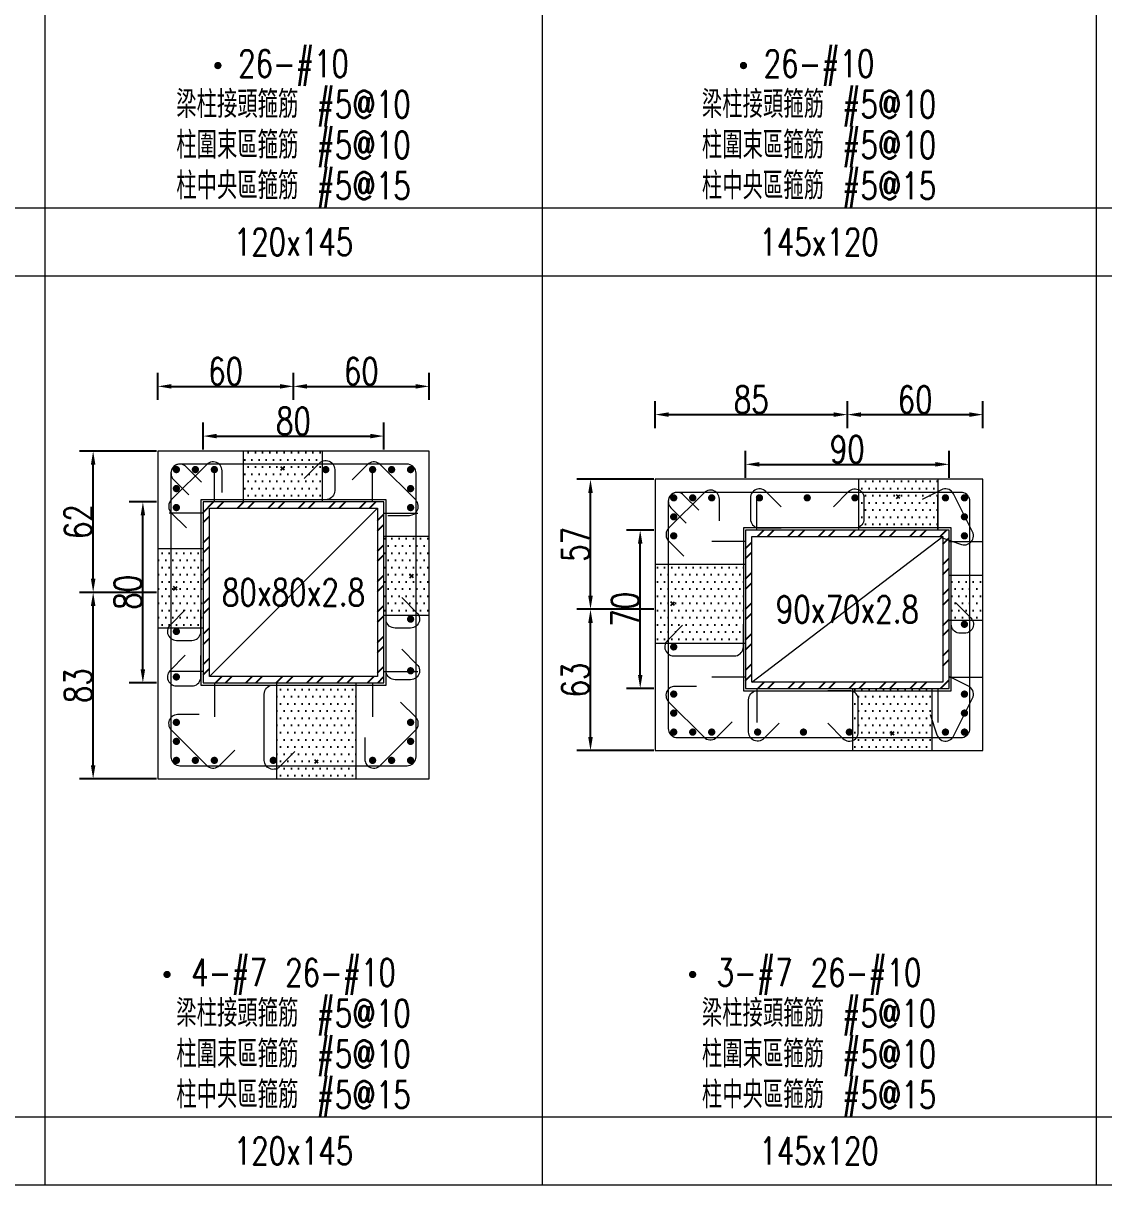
# Model space of a CAD drawing. Header units: millimetres. Extents: x 0 to 3905, y 0 to 8880.
# Drawn here: x 2440 to 2918, y 0 to 514 of the extents above; entities that cross this region are included whole.
import ezdxf
from ezdxf.enums import TextEntityAlignment as Align

# ---------------------------------------------------------------- set-up
doc = ezdxf.new("R2010")
doc.units = ezdxf.units.MM
doc.layers.get('DEFPOINTS').update_dxf_attribs({"color": 3})
for name, color, linetype in [('Hatch線', 6, 'Continuous'), ('TC-鋼粱', 132, 'Continuous'), ('主筋斷面', 2, 'Continuous'), ('文字-主筋根數', 7, 'Continuous'), ('文字-剪力筋 中央區', 7, 'Continuous'), ('文字-剪力筋-BC', 7, 'Continuous'), ('文字-剪力筋-圍束區', 7, 'Continuous'), ('文字-斷面尺寸', 7, 'Continuous'), ('文字-輔助字', 7, 'Continuous'), ('柱斷面線', 4, 'Continuous'), ('標註字', 4, 'Continuous'), ('箍筋線', 1, 'Continuous'), ('網格線', 7, 'Continuous'), ('鋼柱', 11, 'Continuous')]:
    doc.layers.add(name, color=color, linetype=linetype)
doc.styles.add('note', font='txt.shx', dxfattribs={"width": 0.75, "height": 12})
doc.styles.add('txt', font='txt.shx', dxfattribs={"height": 0.2, "bigfont": 'chineset.shx'})
doc.dimstyles.new('RCAD_DIM', dxfattribs={"dimtxt": 12, "dimasz": 6, "dimexe": 6, "dimexo": 0.625, "dimtad": 1, "dimdec": 0, "dimdsep": 46, "dimtxsty": 'note', "dimcen": 2.5, "dimclrd": 256, "dimclre": 256, "dimclrt": 256, "dimadec": 0, "dimazin": 0, "dimtfac": 1, "dimtmove": 0, "dimatfit": 3, "dimfxl": 0, "dimtolj": 1, "dimarcsym": 0})

# ---------------------------------------------------------------- blocks, each defined once
blk = doc.blocks.new('*D1338')
at = {"layer": 'DEFPOINTS', "color": 0}
for p in [(2600, 331.12), (2520, 324.5), (2600, 324.5)]:
    blk.add_point(p, dxfattribs=at)
at = {"layer": '標註字', "lineweight": -2}
for p, q in [((2520, 325.12), (2520, 337.12)), ((2600, 325.12), (2600, 337.12)), ((2526, 331.12), (2594, 331.12))]:
    blk.add_line(p, q, dxfattribs=at)
at = {"layer": '標註字'}
for points in [[(2526, 332.12), (2526, 330.12), (2520, 331.12)], [(2594, 330.12), (2594, 332.12), (2600, 331.12)]]:
    blk.add_solid(points, dxfattribs=at)
at = {"layer": '標註字', "insert": (2560, 337.75), "char_height": 12, "attachment_point": 5, "style": 'note'}
blk.add_mtext('\\A1;80', dxfattribs=at)
blk = doc.blocks.new('*D1339')
at = {"layer": 'DEFPOINTS', "color": 0}
for p in [(2493.38, 302), (2500, 302), (2500, 222)]:
    blk.add_point(p, dxfattribs=at)
at = {"layer": '標註字', "lineweight": -2}
for p, q in [((2499.38, 302), (2487.38, 302)), ((2493.38, 228), (2493.38, 296)), ((2499.38, 222), (2487.38, 222))]:
    blk.add_line(p, q, dxfattribs=at)
at = {"layer": '標註字'}
for points in [[(2494.38, 296), (2492.38, 296), (2493.38, 302)], [(2492.38, 228), (2494.38, 228), (2493.38, 222)]]:
    blk.add_solid(points, dxfattribs=at)
at = {"layer": '標註字', "insert": (2486.75, 262), "char_height": 12, "attachment_point": 5, "rotation": 90, "style": 'note'}
blk.add_mtext('\\A1;80', dxfattribs=at)
blk = doc.blocks.new('*D1340')
at = {"layer": 'DEFPOINTS', "color": 0}
for p in [(2560, 353.12), (2500, 346.5), (2560, 346.5)]:
    blk.add_point(p, dxfattribs=at)
at = {"layer": '標註字', "lineweight": -2}
for p, q in [((2500, 347.12), (2500, 359.12)), ((2560, 347.12), (2560, 359.12)), ((2506, 353.12), (2554, 353.12))]:
    blk.add_line(p, q, dxfattribs=at)
at = {"layer": '標註字'}
for points in [[(2506, 354.12), (2506, 352.12), (2500, 353.12)], [(2554, 352.12), (2554, 354.12), (2560, 353.12)]]:
    blk.add_solid(points, dxfattribs=at)
at = {"layer": '標註字', "insert": (2530, 359.75), "char_height": 12, "attachment_point": 5, "style": 'note'}
blk.add_mtext('\\A1;60', dxfattribs=at)
blk = doc.blocks.new('*D1341')
at = {"layer": 'DEFPOINTS', "color": 0}
for p in [(2620, 353.12), (2560, 346.5), (2620, 346.5)]:
    blk.add_point(p, dxfattribs=at)
at = {"layer": '標註字', "lineweight": -2}
for p, q in [((2560, 347.12), (2560, 359.12)), ((2620, 347.12), (2620, 359.12)), ((2566, 353.12), (2614, 353.12))]:
    blk.add_line(p, q, dxfattribs=at)
at = {"layer": '標註字'}
for points in [[(2566, 354.12), (2566, 352.12), (2560, 353.12)], [(2614, 352.12), (2614, 354.12), (2620, 353.12)]]:
    blk.add_solid(points, dxfattribs=at)
at = {"layer": '標註字', "insert": (2590, 359.75), "char_height": 12, "attachment_point": 5, "style": 'note'}
blk.add_mtext('\\A1;60', dxfattribs=at)
blk = doc.blocks.new('*D1342')
at = {"layer": 'DEFPOINTS', "color": 0}
for p in [(2471.38, 262), (2500, 262), (2500, 179.5)]:
    blk.add_point(p, dxfattribs=at)
at = {"layer": '標註字', "lineweight": -2}
for p, q in [((2499.38, 262), (2465.38, 262)), ((2471.38, 185.5), (2471.38, 256)), ((2499.38, 179.5), (2465.38, 179.5))]:
    blk.add_line(p, q, dxfattribs=at)
at = {"layer": '標註字'}
for points in [[(2472.38, 256), (2470.38, 256), (2471.38, 262)], [(2470.38, 185.5), (2472.38, 185.5), (2471.38, 179.5)]]:
    blk.add_solid(points, dxfattribs=at)
at = {"layer": '標註字', "insert": (2464.75, 220.75), "char_height": 12, "attachment_point": 5, "rotation": 90, "style": 'note'}
blk.add_mtext('\\A1;83', dxfattribs=at)
blk = doc.blocks.new('*D1343')
at = {"layer": 'DEFPOINTS', "color": 0}
for p in [(2471.38, 324.5), (2500, 324.5), (2500, 262)]:
    blk.add_point(p, dxfattribs=at)
at = {"layer": '標註字', "lineweight": -2}
for p, q in [((2499.38, 324.5), (2465.38, 324.5)), ((2471.38, 268), (2471.38, 318.5)), ((2499.38, 262), (2465.38, 262))]:
    blk.add_line(p, q, dxfattribs=at)
at = {"layer": '標註字'}
for points in [[(2472.38, 318.5), (2470.38, 318.5), (2471.38, 324.5)], [(2470.38, 268), (2472.38, 268), (2471.38, 262)]]:
    blk.add_solid(points, dxfattribs=at)
at = {"layer": '標註字', "insert": (2464.75, 293.25), "char_height": 12, "attachment_point": 5, "rotation": 90, "style": 'note'}
blk.add_mtext('\\A1;62', dxfattribs=at)
blk = doc.blocks.new('Circle_Filled')
at = {"const_width": 0.5}
blk.add_lwpolyline([(-0.25, 0, 1), (0.25, 0, 1)], format="xyb", close=True, dxfattribs=at)
blk = doc.blocks.new('Cross')
for p, q in [((-0.5, 0), (0.5, 0)), ((0, -0.5), (0, 0.5))]:
    blk.add_line(p, q)
blk = doc.blocks.new('*D1470')
at = {"layer": 'DEFPOINTS', "color": 0}
for p in [(2850, 318.62), (2760, 312), (2850, 312)]:
    blk.add_point(p, dxfattribs=at)
at = {"layer": '標註字', "lineweight": -2}
for p, q in [((2760, 312.62), (2760, 324.62)), ((2850, 312.62), (2850, 324.62)), ((2766, 318.62), (2844, 318.62))]:
    blk.add_line(p, q, dxfattribs=at)
at = {"layer": '標註字'}
for points in [[(2766, 319.62), (2766, 317.62), (2760, 318.62)], [(2844, 317.62), (2844, 319.62), (2850, 318.62)]]:
    blk.add_solid(points, dxfattribs=at)
at = {"layer": '標註字', "insert": (2805, 325.25), "char_height": 12, "attachment_point": 5, "style": 'note'}
blk.add_mtext('\\A1;90', dxfattribs=at)
blk = doc.blocks.new('*D1471')
at = {"layer": 'DEFPOINTS', "color": 0}
for p in [(2713.38, 289.5), (2720, 289.5), (2720, 219.5)]:
    blk.add_point(p, dxfattribs=at)
at = {"layer": '標註字', "lineweight": -2}
for p, q in [((2719.38, 289.5), (2707.38, 289.5)), ((2713.38, 225.5), (2713.38, 283.5)), ((2719.38, 219.5), (2707.38, 219.5))]:
    blk.add_line(p, q, dxfattribs=at)
at = {"layer": '標註字'}
for points in [[(2714.38, 283.5), (2712.38, 283.5), (2713.38, 289.5)], [(2712.38, 225.5), (2714.38, 225.5), (2713.38, 219.5)]]:
    blk.add_solid(points, dxfattribs=at)
at = {"layer": '標註字', "insert": (2706.75, 254.5), "char_height": 12, "attachment_point": 5, "rotation": 90, "style": 'note'}
blk.add_mtext('\\A1;70', dxfattribs=at)
blk = doc.blocks.new('*D1472')
at = {"layer": 'DEFPOINTS', "color": 0}
for p in [(2805, 340.62), (2720, 334), (2805, 334)]:
    blk.add_point(p, dxfattribs=at)
at = {"layer": '標註字', "lineweight": -2}
for p, q in [((2720, 334.62), (2720, 346.62)), ((2805, 334.62), (2805, 346.62)), ((2726, 340.62), (2799, 340.62))]:
    blk.add_line(p, q, dxfattribs=at)
at = {"layer": '標註字'}
for points in [[(2726, 341.62), (2726, 339.62), (2720, 340.62)], [(2799, 339.62), (2799, 341.62), (2805, 340.62)]]:
    blk.add_solid(points, dxfattribs=at)
at = {"layer": '標註字', "insert": (2762.5, 347.25), "char_height": 12, "attachment_point": 5, "style": 'note'}
blk.add_mtext('\\A1;85', dxfattribs=at)
blk = doc.blocks.new('*D1473')
at = {"layer": 'DEFPOINTS', "color": 0}
for p in [(2865, 340.62), (2805, 334), (2865, 334)]:
    blk.add_point(p, dxfattribs=at)
at = {"layer": '標註字', "lineweight": -2}
for p, q in [((2805, 334.62), (2805, 346.62)), ((2865, 334.62), (2865, 346.62)), ((2811, 340.62), (2859, 340.62))]:
    blk.add_line(p, q, dxfattribs=at)
at = {"layer": '標註字'}
for points in [[(2811, 341.62), (2811, 339.62), (2805, 340.62)], [(2859, 339.62), (2859, 341.62), (2865, 340.62)]]:
    blk.add_solid(points, dxfattribs=at)
at = {"layer": '標註字', "insert": (2835, 347.25), "char_height": 12, "attachment_point": 5, "style": 'note'}
blk.add_mtext('\\A1;60', dxfattribs=at)
blk = doc.blocks.new('*D1474')
at = {"layer": 'DEFPOINTS', "color": 0}
for p in [(2691.38, 254.5), (2720, 254.5), (2720, 192)]:
    blk.add_point(p, dxfattribs=at)
at = {"layer": '標註字', "lineweight": -2}
for p, q in [((2719.38, 254.5), (2685.38, 254.5)), ((2691.38, 198), (2691.38, 248.5)), ((2719.38, 192), (2685.38, 192))]:
    blk.add_line(p, q, dxfattribs=at)
at = {"layer": '標註字'}
for points in [[(2692.38, 248.5), (2690.38, 248.5), (2691.38, 254.5)], [(2690.38, 198), (2692.38, 198), (2691.38, 192)]]:
    blk.add_solid(points, dxfattribs=at)
at = {"layer": '標註字', "insert": (2684.75, 223.25), "char_height": 12, "attachment_point": 5, "rotation": 90, "style": 'note'}
blk.add_mtext('\\A1;63', dxfattribs=at)
blk = doc.blocks.new('*D1475')
at = {"layer": 'DEFPOINTS', "color": 0}
for p in [(2691.38, 312), (2720, 312), (2720, 254.5)]:
    blk.add_point(p, dxfattribs=at)
at = {"layer": '標註字', "lineweight": -2}
for p, q in [((2719.38, 312), (2685.38, 312)), ((2691.38, 260.5), (2691.38, 306)), ((2719.38, 254.5), (2685.38, 254.5))]:
    blk.add_line(p, q, dxfattribs=at)
at = {"layer": '標註字'}
for points in [[(2692.38, 306), (2690.38, 306), (2691.38, 312)], [(2690.38, 260.5), (2692.38, 260.5), (2691.38, 254.5)]]:
    blk.add_solid(points, dxfattribs=at)
at = {"layer": '標註字', "insert": (2684.75, 283.25), "char_height": 12, "attachment_point": 5, "rotation": 90, "style": 'note'}
blk.add_mtext('\\A1;57', dxfattribs=at)

msp = doc.modelspace()

# ---------------------------------------------------------------- hatches: boundary and pattern name
at = {"layer": 'Hatch線'}
h = msp.add_hatch(dxfattribs=at)
h.set_pattern_fill('ANSI32', color=256, style=0)
h.paths.add_polyline_path([(2520, 222), (2600, 222), (2600, 302), (2520, 302)], flags=17)
h.paths.add_polyline_path([(2522.8, 224.8), (2522.8, 299.2), (2597.2, 299.2), (2597.2, 224.8)])
h = msp.add_hatch(dxfattribs=at)
h.set_pattern_fill('ANSI32', color=256, style=0)
h.paths.add_polyline_path([(2760, 219.5), (2850, 219.5), (2850, 289.5), (2760, 289.5)], flags=17)
h.paths.add_polyline_path([(2762.8, 222.3), (2762.8, 286.7), (2847.2, 286.7), (2847.2, 222.3)])
at = {"layer": 'TC-鋼粱'}
h = msp.add_hatch(dxfattribs=at)
h.set_pattern_fill('DOTS', color=256, scale=2, style=0)
h.paths.add_polyline_path([(2572.67, 324.5), (2537.67, 324.5), (2537.67, 302), (2572.67, 302)], flags=17)
h = msp.add_hatch(dxfattribs=at)
h.set_pattern_fill('DOTS', color=256, scale=2, style=0)
h.paths.add_polyline_path([(2844.99, 312), (2809.99, 312), (2809.99, 289.5), (2844.99, 289.5)], flags=17)
h = msp.add_hatch(dxfattribs=at)
h.set_pattern_fill('DOTS', color=256, scale=2, style=0)
h.paths.add_polyline_path([(2620, 251.78), (2620, 286.78), (2600, 286.78), (2600, 251.78)], flags=17)
h = msp.add_hatch(dxfattribs=at)
h.set_pattern_fill('DOTS', color=256, scale=2, style=0)
h.paths.add_polyline_path([(2500, 281.33), (2500, 246.33), (2520, 246.33), (2520, 281.33)], flags=17)
h = msp.add_hatch(dxfattribs=at)
h.set_pattern_fill('DOTS', color=256, scale=2, style=0)
h.paths.add_polyline_path([(2720, 274.5), (2720, 239.5), (2760, 239.5), (2760, 274.5)], flags=17)
h = msp.add_hatch(dxfattribs=at)
h.set_pattern_fill('DOTS', color=256, scale=2, style=0)
h.paths.add_polyline_path([(2865, 249.5), (2865, 269.5), (2850, 269.5), (2850, 249.5)], flags=17)
h = msp.add_hatch(dxfattribs=at)
h.set_pattern_fill('DOTS', color=256, scale=2, style=0)
h.paths.add_polyline_path([(2552.67, 179.5), (2587.67, 179.5), (2587.67, 222), (2552.67, 222)], flags=17)
h = msp.add_hatch(dxfattribs=at)
h.set_pattern_fill('DOTS', color=256, scale=2, style=0)
h.paths.add_polyline_path([(2807.5, 192), (2842.5, 192), (2842.5, 219.5), (2807.5, 219.5)], flags=17)

# ---------------------------------------------------------------- linework, layer by layer
at = {"layer": 'DEFPOINTS', "lineweight": 5}
for points in [[(2525, 302), (2525, 317)], [(2595, 302), (2595, 317)], [(2765, 289.5), (2765, 304.5)], [(2845, 289.5), (2845, 304.5)], [(2520, 221), (2601, 221), (2601, 303), (2519, 303), (2519, 221), (2520, 221)], [(2522.8, 224.8), (2597.2, 299.2)], [(2520, 297), (2505, 297)], [(2600, 297), (2615, 297)], [(2760, 218.5), (2851, 218.5), (2851, 290.5), (2759, 290.5), (2759, 218.5), (2760, 218.5)], [(2760, 284.5), (2745, 284.5)], [(2762.8, 222.3), (2847.2, 286.7)], [(2850, 284.5), (2865, 284.5)], [(2520, 227), (2505, 227)], [(2600, 227), (2615, 227)], [(2525, 222), (2525, 207)], [(2595, 222), (2595, 207)], [(2760, 224.5), (2745, 224.5)], [(2850, 224.5), (2865, 224.5)], [(2765, 219.5), (2765, 204.5)], [(2845, 219.5), (2845, 204.5)]]:
    msp.add_lwpolyline(points, dxfattribs=at)
at = {"layer": 'TC-鋼粱', "lineweight": 5}
for points in [[(2537.67, 324.5), (2537.67, 302)], [(2572.67, 324.5), (2572.67, 302)], [(2809.99, 312), (2809.99, 289.5)], [(2844.99, 312), (2844.99, 289.5)], [(2620, 286.78), (2600, 286.78)], [(2500, 281.33), (2520, 281.33)], [(2720, 274.5), (2760, 274.5)], [(2865, 269.5), (2850, 269.5)], [(2620, 251.78), (2600, 251.78)], [(2865, 249.5), (2850, 249.5)], [(2500, 246.33), (2520, 246.33)], [(2720, 239.5), (2760, 239.5)], [(2552.67, 179.5), (2552.67, 222)], [(2587.67, 179.5), (2587.67, 222)], [(2807.5, 192), (2807.5, 219.5)], [(2842.5, 192), (2842.5, 219.5)]]:
    msp.add_lwpolyline(points, dxfattribs=at)
at = {"layer": '柱斷面線', "lineweight": 5}
for points in [[(2500, 179.5), (2620, 179.5), (2620, 324.5), (2500, 324.5), (2500, 179.5)], [(2720, 192), (2865, 192), (2865, 312), (2720, 312), (2720, 192)]]:
    msp.add_lwpolyline(points, dxfattribs=at)
at = {"layer": '箍筋線', "lineweight": 5}
for points in [[(2528.43, 306.21), (2528.43, 315.75), (2528.37, 316.42), (2528.2, 317.06), (2527.93, 317.67), (2527.56, 318.23), (2527.1, 318.72), (2526.57, 319.12), (2525.97, 319.42), (2525.34, 319.63), (2524.67, 319.72), (2524.01, 319.7), (2523.35, 319.57), (2522.73, 319.33), (2522.15, 318.99), (2521.64, 318.56), (2505.94, 302.86), (2505.49, 302.33), (2505.15, 301.73), (2504.91, 301.08), (2504.79, 300.39), (2504.79, 299.7), (2504.91, 299.02), (2505.15, 298.37), (2505.49, 297.77), (2505.94, 297.24), (2512.68, 290.49)], [(2519.33, 310.79), (2512.58, 317.54), (2512.07, 317.97), (2511.49, 318.31), (2510.87, 318.55), (2510.22, 318.68), (2509.55, 318.7), (2508.89, 318.61), (2508.25, 318.4), (2507.66, 318.1), (2507.12, 317.69), (2506.66, 317.21), (2506.29, 316.65), (2506.02, 316.04), (2505.85, 315.4), (2505.79, 314.73), (2505.79, 189.27), (2505.86, 188.58), (2506.03, 187.91), (2506.33, 187.28), (2506.72, 186.71), (2507.21, 186.22), (2507.78, 185.83), (2508.41, 185.53), (2509.08, 185.36), (2509.77, 185.29), (2610.23, 185.29), (2610.92, 185.36), (2611.59, 185.53), (2612.22, 185.83), (2612.79, 186.22), (2613.28, 186.71), (2613.67, 187.28), (2613.97, 187.91), (2614.14, 188.58), (2614.21, 189.27), (2614.21, 314.73), (2614.14, 315.42), (2613.97, 316.09), (2613.67, 316.72), (2613.28, 317.29), (2612.79, 317.78), (2612.22, 318.17), (2611.59, 318.47), (2610.92, 318.64), (2610.23, 318.71), (2509.77, 318.71), (2509.1, 318.65), (2508.46, 318.48), (2507.85, 318.21), (2507.29, 317.84), (2506.81, 317.38), (2506.4, 316.84), (2506.1, 316.25), (2505.89, 315.61), (2505.8, 314.95), (2505.82, 314.28), (2505.95, 313.63), (2506.19, 313.01), (2506.53, 312.43), (2506.96, 311.92), (2513.71, 305.17)], [(2564.72, 312.36), (2571.47, 319.11), (2571.98, 319.54), (2572.56, 319.88), (2573.18, 320.12), (2573.84, 320.25), (2574.5, 320.27), (2575.17, 320.18), (2575.8, 319.97), (2576.4, 319.67), (2576.93, 319.26), (2577.39, 318.78), (2577.76, 318.22), (2578.03, 317.61), (2578.2, 316.97), (2578.26, 316.3), (2578.26, 306.96), (2578.2, 306.26), (2578.02, 305.6), (2577.72, 304.97), (2577.33, 304.4), (2576.84, 303.91), (2576.27, 303.51), (2575.64, 303.22), (2574.97, 303.04), (2574.28, 302.98), (2564.74, 302.98)], [(2601.71, 296.07), (2611.25, 296.07), (2611.92, 296.13), (2612.56, 296.3), (2613.17, 296.57), (2613.73, 296.94), (2614.22, 297.4), (2614.62, 297.93), (2614.92, 298.53), (2615.13, 299.16), (2615.22, 299.83), (2615.2, 300.49), (2615.07, 301.15), (2614.83, 301.77), (2614.49, 302.35), (2614.06, 302.86), (2598.36, 318.56), (2597.83, 319.01), (2597.23, 319.35), (2596.58, 319.59), (2595.89, 319.71), (2595.2, 319.71), (2594.52, 319.59), (2593.87, 319.35), (2593.27, 319.01), (2592.74, 318.56), (2585.99, 311.82)], [(2748.43, 293.71), (2748.43, 303.25), (2748.37, 303.92), (2748.2, 304.56), (2747.93, 305.17), (2747.56, 305.73), (2747.1, 306.22), (2746.57, 306.62), (2745.97, 306.92), (2745.34, 307.13), (2744.67, 307.22), (2744.01, 307.2), (2743.35, 307.07), (2742.73, 306.83), (2742.15, 306.49), (2741.64, 306.06), (2725.94, 290.36), (2725.49, 289.83), (2725.15, 289.23), (2724.91, 288.58), (2724.79, 287.89), (2724.79, 287.2), (2724.91, 286.52), (2725.15, 285.87), (2725.49, 285.27), (2725.94, 284.74), (2732.68, 277.99)], [(2739.33, 298.29), (2732.58, 305.04), (2732.07, 305.47), (2731.49, 305.81), (2730.87, 306.05), (2730.22, 306.18), (2729.55, 306.2), (2728.89, 306.11), (2728.25, 305.9), (2727.66, 305.6), (2727.12, 305.19), (2726.66, 304.71), (2726.29, 304.15), (2726.02, 303.54), (2725.85, 302.9), (2725.79, 302.23), (2725.79, 201.77), (2725.86, 201.08), (2726.03, 200.41), (2726.33, 199.78), (2726.72, 199.21), (2727.21, 198.72), (2727.78, 198.33), (2728.41, 198.03), (2729.08, 197.86), (2729.77, 197.79), (2855.23, 197.79), (2855.92, 197.86), (2856.59, 198.03), (2857.22, 198.33), (2857.79, 198.72), (2858.28, 199.21), (2858.67, 199.78), (2858.97, 200.41), (2859.14, 201.08), (2859.21, 201.77), (2859.21, 302.23), (2859.14, 302.92), (2858.97, 303.59), (2858.67, 304.22), (2858.28, 304.79), (2857.79, 305.28), (2857.22, 305.67), (2856.59, 305.97), (2855.92, 306.14), (2855.23, 306.21), (2729.77, 306.21), (2729.1, 306.15), (2728.46, 305.98), (2727.85, 305.71), (2727.29, 305.34), (2726.81, 304.88), (2726.4, 304.34), (2726.1, 303.75), (2725.89, 303.11), (2725.8, 302.45), (2725.82, 301.78), (2725.95, 301.13), (2726.19, 300.51), (2726.53, 299.93), (2726.96, 299.42), (2733.71, 292.67)], [(2775.68, 299.86), (2768.94, 306.61), (2768.43, 307.04), (2767.85, 307.38), (2767.23, 307.62), (2766.57, 307.75), (2765.9, 307.77), (2765.24, 307.68), (2764.61, 307.47), (2764.01, 307.17), (2763.48, 306.76), (2763.02, 306.28), (2762.65, 305.72), (2762.38, 305.11), (2762.21, 304.47), (2762.15, 303.8), (2762.15, 294.46), (2762.21, 293.76), (2762.39, 293.1), (2762.69, 292.47), (2763.08, 291.9), (2763.57, 291.41), (2764.14, 291.01), (2764.77, 290.72), (2765.44, 290.54), (2766.13, 290.48), (2775.67, 290.48)], [(2798.83, 299.86), (2805.57, 306.61), (2806.08, 307.04), (2806.66, 307.38), (2807.28, 307.62), (2807.94, 307.75), (2808.61, 307.77), (2809.27, 307.68), (2809.9, 307.47), (2810.5, 307.17), (2811.03, 306.76), (2811.49, 306.28), (2811.86, 305.72), (2812.14, 305.11), (2812.3, 304.47), (2812.36, 303.8), (2812.36, 294.46), (2812.3, 293.76), (2812.12, 293.1), (2811.83, 292.47), (2811.43, 291.9), (2810.94, 291.41), (2810.37, 291.01), (2809.74, 290.72), (2809.07, 290.54), (2808.38, 290.48), (2798.84, 290.48)], [(2846.49, 286.25), (2855.54, 283.23), (2856.19, 283.07), (2856.86, 283.03), (2857.52, 283.09), (2858.17, 283.27), (2858.77, 283.55), (2859.32, 283.93), (2859.8, 284.4), (2860.2, 284.94), (2860.49, 285.53), (2860.69, 286.17), (2860.77, 286.84), (2860.74, 287.5), (2860.6, 288.16), (2860.36, 288.78), (2851.96, 305.58), (2851.59, 306.17), (2851.13, 306.69), (2850.59, 307.12), (2849.98, 307.45), (2849.32, 307.67), (2848.64, 307.77), (2847.95, 307.75), (2847.27, 307.61), (2846.62, 307.36), (2838.09, 303.09)], [(2607.86, 259.73), (2614.61, 252.98), (2615.04, 252.47), (2615.38, 251.89), (2615.62, 251.27), (2615.75, 250.61), (2615.77, 249.95), (2615.68, 249.28), (2615.47, 248.65), (2615.17, 248.05), (2614.76, 247.52), (2614.28, 247.06), (2613.72, 246.69), (2613.11, 246.42), (2612.47, 246.25), (2611.8, 246.19), (2604.96, 246.19), (2604.26, 246.25), (2603.6, 246.43), (2602.97, 246.73), (2602.4, 247.12), (2601.91, 247.61), (2601.51, 248.18), (2601.22, 248.81), (2601.04, 249.48), (2600.98, 250.17), (2600.98, 259.71)], [(2852.86, 257.45), (2859.61, 250.7), (2860.04, 250.19), (2860.38, 249.62), (2860.62, 248.99), (2860.75, 248.34), (2860.77, 247.67), (2860.68, 247.01), (2860.47, 246.37), (2860.17, 245.78), (2859.77, 245.24), (2859.28, 244.78), (2858.72, 244.41), (2858.11, 244.14), (2857.47, 243.97), (2856.8, 243.92), (2854.96, 243.92), (2854.27, 243.98), (2853.6, 244.15), (2852.97, 244.45), (2852.4, 244.84), (2851.91, 245.33), (2851.51, 245.9), (2851.22, 246.53), (2851.04, 247.2), (2850.98, 247.89), (2850.98, 257.43)], [(2512.14, 254.27), (2505.39, 247.53), (2504.96, 247.02), (2504.62, 246.44), (2504.38, 245.82), (2504.25, 245.16), (2504.23, 244.49), (2504.32, 243.83), (2504.53, 243.2), (2504.83, 242.6), (2505.24, 242.07), (2505.72, 241.61), (2506.28, 241.24), (2506.89, 240.96), (2507.53, 240.8), (2508.2, 240.74), (2515.04, 240.74), (2515.74, 240.8), (2516.4, 240.98), (2517.03, 241.27), (2517.6, 241.67), (2518.09, 242.16), (2518.49, 242.73), (2518.78, 243.36), (2518.96, 244.03), (2519.02, 244.72), (2519.02, 254.26)], [(2732.14, 247.45), (2725.39, 240.7), (2724.96, 240.19), (2724.62, 239.61), (2724.38, 238.99), (2724.25, 238.34), (2724.23, 237.67), (2724.32, 237.01), (2724.53, 236.37), (2724.83, 235.78), (2725.24, 235.24), (2725.72, 234.78), (2726.28, 234.41), (2726.89, 234.14), (2727.53, 233.97), (2728.2, 233.92), (2755.04, 233.92), (2755.74, 233.98), (2756.4, 234.15), (2757.03, 234.45), (2757.6, 234.85), (2758.09, 235.34), (2758.49, 235.9), (2758.78, 236.53), (2758.96, 237.2), (2759.02, 237.89), (2759.02, 247.43)], [(2607.86, 236.89), (2614.61, 230.15), (2615.04, 229.63), (2615.38, 229.06), (2615.62, 228.44), (2615.75, 227.78), (2615.77, 227.11), (2615.68, 226.45), (2615.47, 225.81), (2615.17, 225.22), (2614.76, 224.69), (2614.28, 224.23), (2613.72, 223.86), (2613.11, 223.58), (2612.47, 223.42), (2611.8, 223.36), (2604.96, 223.36), (2604.26, 223.42), (2603.6, 223.6), (2602.97, 223.89), (2602.4, 224.29), (2601.91, 224.78), (2601.51, 225.35), (2601.22, 225.97), (2601.04, 226.64), (2600.98, 227.33), (2600.98, 236.87)], [(2512.14, 234.16), (2505.39, 227.42), (2504.96, 226.91), (2504.62, 226.33), (2504.38, 225.71), (2504.25, 225.05), (2504.23, 224.39), (2504.32, 223.72), (2504.53, 223.09), (2504.83, 222.49), (2505.24, 221.96), (2505.72, 221.5), (2506.28, 221.13), (2506.89, 220.86), (2507.53, 220.69), (2508.2, 220.63), (2515.04, 220.63), (2515.74, 220.69), (2516.4, 220.87), (2517.03, 221.17), (2517.6, 221.56), (2518.09, 222.05), (2518.49, 222.62), (2518.78, 223.25), (2518.96, 223.92), (2519.02, 224.61), (2519.02, 234.15)], [(2560.62, 191.64), (2553.87, 184.89), (2553.36, 184.46), (2552.79, 184.12), (2552.16, 183.88), (2551.51, 183.75), (2550.84, 183.73), (2550.18, 183.82), (2549.54, 184.03), (2548.95, 184.33), (2548.41, 184.74), (2547.95, 185.22), (2547.58, 185.78), (2547.31, 186.39), (2547.14, 187.03), (2547.09, 187.7), (2547.09, 217.04), (2547.15, 217.74), (2547.33, 218.4), (2547.62, 219.03), (2548.02, 219.6), (2548.51, 220.09), (2549.07, 220.49), (2549.7, 220.78), (2550.37, 220.96), (2551.06, 221.02), (2560.6, 221.02)], [(2841.61, 207.99), (2844.63, 198.94), (2844.89, 198.33), (2845.26, 197.77), (2845.71, 197.28), (2846.24, 196.87), (2846.82, 196.55), (2847.46, 196.34), (2848.12, 196.24), (2848.79, 196.24), (2849.44, 196.36), (2850.07, 196.59), (2850.65, 196.92), (2851.17, 197.35), (2851.61, 197.85), (2851.96, 198.42), (2860.36, 215.22), (2860.61, 215.87), (2860.75, 216.55), (2860.77, 217.24), (2860.67, 217.92), (2860.45, 218.58), (2860.12, 219.19), (2859.69, 219.73), (2859.17, 220.19), (2858.58, 220.56), (2850.04, 224.82)], [(2738.29, 220.43), (2728.75, 220.43), (2728.08, 220.37), (2727.44, 220.2), (2726.83, 219.93), (2726.27, 219.56), (2725.78, 219.1), (2725.38, 218.57), (2725.08, 217.97), (2724.87, 217.34), (2724.78, 216.67), (2724.8, 216.01), (2724.93, 215.35), (2725.17, 214.73), (2725.51, 214.15), (2725.94, 213.64), (2741.64, 197.94), (2742.17, 197.49), (2742.77, 197.15), (2743.42, 196.91), (2744.11, 196.79), (2744.8, 196.79), (2745.48, 196.91), (2746.13, 197.15), (2746.73, 197.49), (2747.26, 197.94), (2754.01, 204.68)], [(2774.85, 204.14), (2768.11, 197.39), (2767.6, 196.96), (2767.02, 196.62), (2766.4, 196.38), (2765.74, 196.25), (2765.07, 196.23), (2764.41, 196.32), (2763.78, 196.53), (2763.18, 196.83), (2762.65, 197.24), (2762.19, 197.72), (2761.82, 198.28), (2761.54, 198.89), (2761.38, 199.53), (2761.32, 200.2), (2761.32, 214.54), (2761.38, 215.24), (2761.56, 215.9), (2761.85, 216.53), (2762.25, 217.1), (2762.74, 217.59), (2763.31, 217.99), (2763.94, 218.28), (2764.61, 218.46), (2765.3, 218.52), (2774.84, 218.52)], [(2796.33, 204.14), (2803.08, 197.39), (2803.59, 196.96), (2804.17, 196.62), (2804.79, 196.38), (2805.44, 196.25), (2806.11, 196.23), (2806.77, 196.32), (2807.41, 196.53), (2808, 196.83), (2808.54, 197.24), (2809, 197.72), (2809.37, 198.28), (2809.64, 198.89), (2809.81, 199.53), (2809.86, 200.2), (2809.86, 214.54), (2809.8, 215.24), (2809.63, 215.9), (2809.33, 216.53), (2808.93, 217.1), (2808.44, 217.59), (2807.88, 217.99), (2807.25, 218.28), (2806.58, 218.46), (2805.89, 218.52), (2796.35, 218.52)], [(2591.57, 197.79), (2591.57, 188.25), (2591.63, 187.58), (2591.8, 186.94), (2592.07, 186.33), (2592.44, 185.77), (2592.9, 185.28), (2593.43, 184.88), (2594.03, 184.58), (2594.66, 184.37), (2595.33, 184.28), (2595.99, 184.3), (2596.65, 184.43), (2597.27, 184.67), (2597.85, 185.01), (2598.36, 185.44), (2614.06, 201.14), (2614.51, 201.67), (2614.85, 202.27), (2615.09, 202.92), (2615.21, 203.61), (2615.21, 204.3), (2615.09, 204.98), (2614.85, 205.63), (2614.51, 206.23), (2614.06, 206.76), (2607.32, 213.51)], [(2518.29, 207.93), (2508.75, 207.93), (2508.08, 207.87), (2507.44, 207.7), (2506.83, 207.43), (2506.27, 207.06), (2505.78, 206.6), (2505.38, 206.07), (2505.08, 205.47), (2504.87, 204.84), (2504.78, 204.17), (2504.8, 203.51), (2504.93, 202.85), (2505.17, 202.23), (2505.51, 201.65), (2505.94, 201.14), (2521.64, 185.44), (2522.17, 184.99), (2522.77, 184.65), (2523.42, 184.41), (2524.11, 184.29), (2524.8, 184.29), (2525.48, 184.41), (2526.13, 184.65), (2526.73, 184.99), (2527.26, 185.44), (2534.01, 192.18)]]:
    msp.add_lwpolyline(points, dxfattribs=at)
at = {"layer": '網格線', "lineweight": 5}
for points in [[(2450, 804), (2450, 432)], [(2670, 804), (2670, 432)], [(2915, 804), (2915, 432)], [(2220, 432), (2450, 432)], [(2450, 432), (2670, 432)], [(2450, 432), (2450, 402)], [(2670, 432), (2915, 432)], [(2670, 432), (2670, 402)], [(2915, 432), (3125, 432)], [(2915, 432), (2915, 402)], [(2220, 402), (2450, 402)], [(2450, 402), (2670, 402)], [(2450, 402), (2450, 30)], [(2670, 402), (2915, 402)], [(2670, 402), (2670, 30)], [(2915, 402), (3125, 402)], [(2915, 402), (2915, 30)], [(2220, 30), (2450, 30)], [(2450, 30), (2670, 30)], [(2450, 30), (2450, 0)], [(2670, 30), (2915, 30)], [(2670, 30), (2670, 0)], [(2915, 30), (3125, 30)], [(2915, 30), (2915, 0)], [(2220, 0), (2450, 0)], [(2450, 0), (2670, 0)], [(2670, 0), (2915, 0)], [(2915, 0), (3125, 0)]]:
    msp.add_lwpolyline(points, dxfattribs=at)
at = {"layer": '鋼柱', "lineweight": 5}
for points in [[(2520, 222), (2600, 222), (2600, 302), (2520, 302), (2520, 222)], [(2522.8, 224.8), (2522.8, 299.2), (2597.2, 299.2), (2597.2, 224.8), (2522.8, 224.8)], [(2760, 219.5), (2850, 219.5), (2850, 289.5), (2760, 289.5), (2760, 219.5)], [(2762.8, 222.3), (2762.8, 286.7), (2847.2, 286.7), (2847.2, 222.3), (2762.8, 222.3)]]:
    msp.add_lwpolyline(points, dxfattribs=at)

# ---------------------------------------------------------------- block references
at = {"layer": '主筋斷面', "lineweight": 5, "xscale": 3.220000028610229, "yscale": 3.220000028610229}
for p in [(2526.56, 495), (2759.06, 495), (2508.2, 316.3), (2516.6, 316.3), (2525, 316.3), (2574.28, 316.3), (2595, 316.3), (2603.4, 316.3), (2611.8, 316.3), (2508.2, 307.9), (2611.8, 307.9), (2728.2, 303.8), (2736.6, 303.8), (2745, 303.8), (2766.13, 303.8), (2787.26, 303.8), (2808.38, 303.8), (2848.4, 303.8), (2856.8, 303.8), (2508.2, 299.5), (2611.8, 299.5), (2728.2, 295.4), (2856.8, 295.4), (2728.2, 287), (2856.8, 287), (2611.8, 250.17), (2856.8, 247.89), (2508.2, 244.72), (2728.2, 237.89), (2508.2, 224.61), (2611.8, 227.33), (2728.2, 217), (2856.8, 217), (2508.2, 204.5), (2611.8, 204.5), (2728.2, 208.6), (2856.8, 208.6), (2728.2, 200.2), (2736.6, 200.2), (2745, 200.2), (2765.3, 200.2), (2785.59, 200.2), (2805.89, 200.2), (2848.4, 200.2), (2856.8, 200.2), (2508.2, 196.1), (2611.8, 196.1), (2508.2, 187.7), (2516.6, 187.7), (2525, 187.7), (2551.06, 187.7), (2595, 187.7), (2603.4, 187.7), (2611.8, 187.7), (2504.06, 93), (2736.56, 93)]:
    msp.add_blockref('Circle_Filled', p, dxfattribs=at)
at = {"layer": '主筋斷面', "lineweight": 5, "xscale": 2.220000028610229, "yscale": 2.220000028610229, "rotation": 45.00000125223908}
for p in [(2555.17, 316.8), (2827.49, 304.3), (2612.3, 269.28), (2507.7, 263.83), (2727.7, 257), (2825, 199.7), (2570.17, 187.2)]:
    msp.add_blockref('Cross', p, dxfattribs=at)

# ---------------------------------------------------------------- texts
at = {"layer": '文字-主筋根數', "style": 'txt', "width": 0.75}
for s, p in [('26-#10', (2560, 495)), ('26-#10', (2792.5, 495)), ('4-#7 26-#10', (2560, 93)), ('3-#7 26-#10', (2792.5, 93))]:
    msp.add_text(s, height=12, dxfattribs=at).set_placement(p, align=Align.MIDDLE)
at = {"layer": '文字-剪力筋 中央區', "style": 'txt', "width": 0.75}
for p in [(2560, 441), (2792.5, 441), (2560, 39), (2792.5, 39)]:
    msp.add_text('柱中央區箍筋 #5@15', height=12, dxfattribs=at).set_placement(p, align=Align.MIDDLE)
at = {"layer": '文字-剪力筋-BC', "style": 'txt', "width": 0.75}
for p in [(2560, 477), (2792.5, 477), (2560, 75), (2792.5, 75)]:
    msp.add_text('梁柱接頭箍筋 #5@10', height=12, dxfattribs=at).set_placement(p, align=Align.MIDDLE)
at = {"layer": '文字-剪力筋-圍束區', "style": 'txt', "width": 0.75}
for p in [(2560, 459), (2792.5, 459), (2560, 57), (2792.5, 57)]:
    msp.add_text('柱圍束區箍筋 #5@10', height=12, dxfattribs=at).set_placement(p, align=Align.MIDDLE)
at = {"layer": '文字-斷面尺寸', "style": 'txt', "width": 0.75}
for s, p in [('120x145', (2560, 417)), ('145x120', (2792.5, 417)), ('120x145', (2560, 15)), ('145x120', (2792.5, 15))]:
    msp.add_text(s, height=12, dxfattribs=at).set_placement(p, align=Align.MIDDLE)
at = {"layer": '文字-輔助字', "style": 'txt', "width": 0.75}
for s, p in [('80x80x2.8', (2560, 262)), ('90x70x2.8', (2805, 254.5))]:
    msp.add_text(s, height=12, dxfattribs=at).set_placement(p, align=Align.MIDDLE)

# ---------------------------------------------------------------- dimensions: what is measured, and where the dimension line sits
at = {"layer": '標註字'}
for base, p1, p2, picture, middle in [((2560, 353.12), (2500, 346.5), (2560, 346.5), '*D1340', (2530, 359.75)), ((2620, 353.12), (2560, 346.5), (2620, 346.5), '*D1341', (2590, 359.75)), ((2805, 340.62), (2720, 334), (2805, 334), '*D1472', (2762.5, 347.25)), ((2865, 340.62), (2805, 334), (2865, 334), '*D1473', (2835, 347.25)), ((2600, 331.12), (2520, 324.5), (2600, 324.5), '*D1338', (2560, 337.75)), ((2850, 318.62), (2760, 312), (2850, 312), '*D1470', (2805, 325.25))]:
    dim = msp.add_linear_dim(base=base, p1=p1, p2=p2, dimstyle='RCAD_DIM', dxfattribs=at)
    dim.commit()
    dim.dimension.update_dxf_attribs({"geometry": picture, "text_midpoint": middle})
for base, p1, p2, picture, middle in [((2471.375, 324.5), (2500, 262.0005), (2500, 324.5), '*D1343', (2464.75, 293.2502)), ((2691.375, 312), (2720, 254.50004), (2720, 312), '*D1475', (2684.75, 283.25002)), ((2493.38, 302), (2500, 222), (2500, 302), '*D1339', (2486.75, 262)), ((2713.38, 289.5), (2720, 219.5), (2720, 289.5), '*D1471', (2706.75, 254.5)), ((2471.375, 262.0005), (2500, 179.5), (2500, 262.0005), '*D1342', (2464.75, 220.7502)), ((2691.375, 254.50004), (2720, 192), (2720, 254.50004), '*D1474', (2684.75, 223.25002))]:
    dim = msp.add_linear_dim(base=base, p1=p1, p2=p2, angle=90, dimstyle='RCAD_DIM', dxfattribs=at)
    dim.commit()
    dim.dimension.update_dxf_attribs({"geometry": picture, "text_midpoint": middle})

doc.saveas('drawing.dxf')
